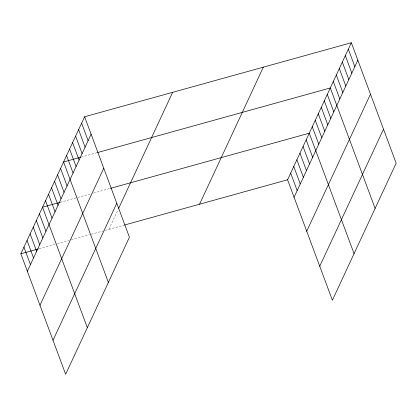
<?xml version="1.0" encoding="UTF-8"?>
<svg xmlns="http://www.w3.org/2000/svg" width="417" height="417" viewBox="0 0 417 417"><rect width="100%" height="100%" fill="white"/><g stroke="black" fill="none" stroke-linecap="round" stroke-linejoin="round"><path stroke-width="0.31" stroke-dasharray="2.08 1.56" d="M108.868 229.376L118.162 209.407M81.179 157.094L96.963 152.716M60.137 202.323L75.92 197.939M77.739 197.439L90.489 193.9M93.523 193.055L109.916 188.51M39.062 248.751L55.451 244.2M57.27 243.695L68.805 240.494M71.234 239.822L89.447 234.766M91.266 234.26L102.801 231.06M105.23 230.387L123.985 225.18"/><path stroke-width="0.63" d="M84.62 116.755L129.421 237.216L65.651 374.263L20.85 253.802L84.62 116.755L351.349 42.737L396.15 163.198L332.38 300.245L287.579 179.784L351.349 42.737M27.345 271.264L91.115 134.217M39.985 305.254L103.755 168.207M53.006 340.272L116.781 203.225M118.678 208.297L172.643 92.329M199.561 204.21L263.33 67.163M294.074 197.241L357.843 60.194M306.714 231.232L370.484 94.185M319.735 266.255L383.51 129.207M80.575 157.266L63.577 161.984L108.378 282.445M97.573 152.549L330.306 87.961L375.107 208.422M60.137 202.323L42.534 207.207L87.33 327.668M110.521 188.338L309.263 133.19L354.059 253.645M20.85 253.802L38.453 248.918M124.589 225.013L287.579 179.784M348.346 49.196L354.836 66.657M345.339 55.659L351.833 73.116M342.331 62.117L348.826 79.579M339.323 68.581L345.818 86.038M336.321 75.039L342.81 92.501M333.313 81.503L339.808 98.959M327.298 94.424L333.793 111.881M324.296 100.883L330.785 118.345M321.288 107.346L327.778 124.803M318.28 113.805L324.775 131.266M315.273 120.268L321.768 137.725M312.27 126.726L318.76 144.188M306.167 139.846L312.656 157.303M303.065 146.503L309.56 163.959M299.969 153.159L306.464 170.616M296.873 159.815L303.362 177.272M293.776 166.472L300.266 183.928M290.675 173.128L297.17 190.585M81.617 123.218L88.107 140.675M78.61 129.677L85.104 147.138M75.602 136.14L82.097 153.597M72.594 142.598L79.089 160.06M69.592 149.062L76.082 166.519M66.584 155.52L73.074 172.982M60.569 168.442L67.064 185.904M57.567 174.905L64.056 192.362M54.559 181.364L61.049 198.82M51.552 187.827L58.046 205.284M48.544 194.286L55.039 211.742M45.536 200.744L52.031 218.206M39.433 213.864L45.927 231.32M36.336 220.52L42.831 237.977M33.24 227.176L39.735 244.638M30.144 233.833L36.633 251.295M27.042 240.489L33.537 257.951M23.946 247.145L30.441 264.607"/></g></svg>
